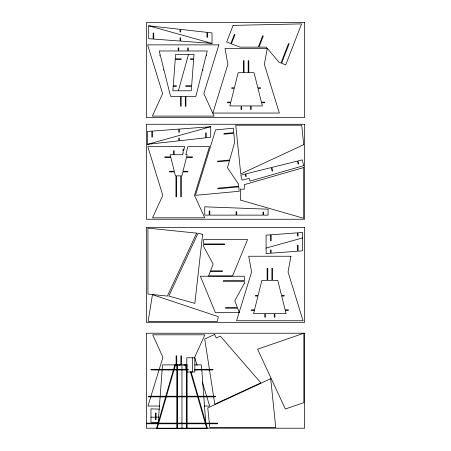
<?xml version="1.0" encoding="UTF-8"?>
<svg xmlns="http://www.w3.org/2000/svg" width="451" height="451" viewBox="0 0 451 451"><rect width="100%" height="100%" fill="white"/><g stroke="black" fill="none" stroke-linecap="round" stroke-linejoin="round"><path stroke-width="0.68" d="M158.149 423.145L160.116 396.863M160.167 396.232L162.135 369.955M162.185 369.324L162.518 364.887L187.058 364.887L187.035 428.208M178.37 90.786L188.518 54.385M175.439 365.056L174.847 364.887L156.598 428.23L157.19 428.371L175.439 365.056L180.186 365.056L179.594 365.13M147.387 144.365L210.707 126.714L210.707 137.239L206.276 137.741L206.276 132.904L205.639 132.904L205.639 137.814L179.363 140.768L179.363 138.169L178.731 138.169L178.731 140.842L152.455 143.796L152.455 143.435L151.818 143.435L151.818 143.869L147.387 144.365L147.387 131.461L151.818 131.128L151.818 137.07L152.455 137.07L152.455 131.083L178.731 129.11L178.731 132.312L179.363 132.312L179.363 129.065L205.639 127.092L205.639 127.554L206.276 127.554L206.276 127.047L210.707 126.714M266.096 248.084L302.503 237.931M157.19 428.371L207.336 428.208L191.01 371.545M194.629 364.887L201.422 364.887L201.755 369.324M187.142 365.056L183.749 365.056L184.341 365.13M194.499 369.324L212.838 369.324L212.838 369.955L194.499 369.955M151.102 369.64L188.005 369.64M194.499 369.64L212.838 369.64M186.787 372.013L194.849 372.013L194.849 357.767L186.787 357.767L186.787 365.231M148.723 396.547L215.212 396.547M159.817 406.047L147.934 406.047L162.946 357.299L152.68 334.811L204.923 334.811L194.657 357.299L197.126 365.31M204.1 406.047L209.67 406.047L202.268 382.008M150.967 417.147L155.403 417.147M156.035 417.147L158.803 417.147M146.35 423.145L217.585 423.145L217.585 423.777L146.35 423.777M146.35 423.461L217.585 423.461M159.372 409.153L150.967 408.837L150.967 422.294L158.397 422.294L158.397 423.45M212.026 43.443L207.595 43.116L207.595 42.603L206.958 42.603L206.958 43.065L180.682 41.097L180.682 37.845L180.05 37.845L180.05 41.047L153.774 39.074L153.774 33.086L153.137 33.086L153.137 39.028L148.706 38.696L148.706 25.792L153.137 26.293L153.137 26.722L153.774 26.722L153.774 26.361L180.05 29.321L180.05 31.987L180.682 31.987L180.682 29.388L206.958 32.348L206.958 37.253L207.595 37.253L207.595 32.416L212.026 32.917L212.026 43.443L148.706 25.792M190.44 371.793L206.744 428.371M201.8 369.955L203.773 396.232M203.818 396.863L205.791 423.145M208.086 369.324L208.086 369.955M200.571 396.232L200.571 396.863M198.215 396.232L198.215 396.863M195.807 369.324L195.807 369.955M192.549 357.767L192.549 372.013M186.72 364.887L186.72 369.324M186.72 369.955L186.72 396.232M186.72 396.863L186.72 423.145M186.72 423.777L186.72 428.208M186.398 364.887L186.398 428.208M185.97 369.324L185.97 369.955M185.727 364.887L185.727 368.867M181.967 364.887L181.967 428.208M181.494 364.893L181.494 355.8L180.862 355.8L180.862 364.893M177.536 364.887L177.536 428.208M177.22 364.887L177.22 369.324M177.22 369.955L177.22 396.232M177.22 396.863L177.22 423.145M177.22 423.777L177.22 428.208M176.905 364.887L176.905 428.208M176.747 364.893L176.747 355.8L176.11 355.8L176.11 364.893M173.477 369.324L173.477 369.955M168.127 369.324L168.127 369.955M165.72 396.232L165.72 396.863M163.369 396.232L163.369 396.863M155.849 369.324L155.849 369.955M173.218 86.361L172.885 90.786L191.275 90.786L191.607 86.355L185.66 86.355L185.66 85.724L191.652 85.724L193.626 59.447L190.423 59.447L190.423 58.81L193.671 58.81L194.003 54.385L175.614 54.385L175.281 58.816L181.229 58.816L181.229 59.447L175.236 59.447L173.263 85.724L176.465 85.724L176.465 86.361L173.218 86.361M202.629 234.413L194.826 303.365L168.837 296.07L198.057 233.128L202.629 234.413M152.461 294.695L148.131 321.343L217.523 321.343L218.284 316.653L152.461 294.695M267.223 48.567L264.342 64.313L279.355 113.06L212.872 113.06L227.885 64.313L225.004 48.567L267.223 48.567M290.934 256.241L288.054 271.987L303.066 320.74L236.583 320.74L251.596 271.987L248.715 256.241L290.934 256.241M202.437 70.187L195.897 96.339L185.925 96.339L185.925 106.222L185.293 106.222L185.293 96.339L181.178 96.339L181.178 106.222L180.541 106.222L180.541 96.339L170.568 96.339L164.034 70.187L163.561 70.187L163.561 69.555L163.876 69.555L160.438 55.8L159.874 55.8L159.874 55.169L160.28 55.169L159.231 50.986L178.168 50.986L178.168 47.924L178.805 47.924L178.805 50.986L187.667 50.986L187.667 47.924L188.298 47.924L188.298 50.986L207.234 50.986L206.192 55.169L206.597 55.169L206.597 55.8L206.034 55.8L202.595 69.555L202.911 69.555L202.911 70.187L202.437 70.187M183.078 153.002L182.644 154.721L174.21 154.721L174.21 150.657L173.579 150.657L173.579 154.721L170.151 154.721L170.692 156.886L164.807 156.886L164.807 157.517L170.85 157.517L174.289 171.273L169.497 171.273L169.497 171.91L174.447 171.91L175.433 175.856L175.952 175.856L175.952 196.839L176.583 196.839L176.583 175.856L180.704 175.856L180.704 196.839L181.336 196.839L181.336 175.856L181.854 175.856L182.841 171.91L187.791 171.91L187.791 171.273L182.999 171.273L186.438 157.517L192.481 157.517L192.481 156.886L186.596 156.886L187.137 154.721L185.812 154.721L187.847 146.586L209.512 146.586L194.499 195.334L204.765 217.822L152.523 217.822L162.788 195.334L147.776 146.586L184.679 146.586L183.709 150.465L183.709 149.163L183.078 149.163L183.078 153.002M230.658 102.766L229.869 105.94L241.048 105.94L241.048 109.497L241.68 109.497L241.68 105.94L250.547 105.94L250.547 109.497L251.179 109.497L251.179 105.94L262.364 105.94L261.569 102.766L264.714 102.766L264.714 102.129L261.411 102.129L257.972 88.373L260.526 88.373L260.526 87.742L257.814 87.742L254.048 72.696L248.805 72.696L248.805 60.631L248.174 60.631L248.174 72.696L244.059 72.696L244.059 60.631L243.422 60.631L243.422 72.696L238.179 72.696L234.419 87.742L231.707 87.742L231.707 88.373L234.261 88.373L230.822 102.129L227.513 102.129L227.513 102.766L230.658 102.766M254.37 310.44L253.575 313.614L264.76 313.614L264.76 317.177L265.391 317.177L265.391 313.614L274.253 313.614L274.253 317.177L274.89 317.177L274.89 313.614L286.069 313.614L285.274 310.44L288.426 310.44L288.426 309.809L285.117 309.809L281.678 296.053L284.231 296.053L284.231 295.416L281.52 295.416L277.76 280.37L272.517 280.37L272.517 268.306L271.88 268.306L271.88 280.37L267.764 280.37L267.764 268.306L267.133 268.306L267.133 280.37L261.884 280.37L258.124 295.416L255.413 295.416L255.413 296.053L257.966 296.053L254.527 309.809L251.224 309.809L251.224 310.44L254.37 310.44M229.463 160.703L227.467 167.727L238.528 184.188L238.72 186.235L217.827 188.174L217.884 188.806L238.776 186.866L239.188 191.28L195.446 195.334L215.606 129.877L233.342 128.231L233.753 132.645L223.91 133.558L223.967 134.189L233.81 133.276L234.655 142.415L229.644 160.049L217.512 161.176L217.568 161.808L229.463 160.703M218.853 44.869L203.841 93.616L214.101 116.104L152.365 116.104L162.631 93.616L147.618 44.869L218.853 44.869M233.105 25.391L226.678 41.999L230.811 43.6L234.379 34.383L234.971 34.609L231.402 43.826L239.966 47.141L258.299 47.141L262.696 35.776L263.288 36.007L258.975 47.141L266.276 47.141L279.084 62.289L281.007 63.027L288.578 43.459L289.17 43.691L281.593 63.258L285.725 64.859L301.584 23.892L233.105 25.391M210.284 271.491L208.571 275.922L232.581 275.922L247.599 239.515L203.666 239.515L203.666 243.946L224.654 243.946L224.654 244.583L203.666 244.583L203.666 246.641L213.165 264.049L210.532 270.859L222.473 270.859L222.473 271.491L210.284 271.491M196.63 233.128L167.411 296.07L147.934 294.069L147.934 228.133L196.63 233.128M244.29 283.363L234.791 300.772L237.423 307.582L225.483 307.582L225.483 308.213L237.671 308.213L239.385 312.644L215.375 312.644L200.362 276.238L244.29 276.238L244.29 280.669L223.301 280.669L223.301 281.306L244.29 281.306L244.29 283.363M303.698 144.698L240.755 173.911L235.76 125.22L301.702 125.22L303.698 144.698M270.718 378.722L207.776 407.941L209.777 427.418L275.713 427.418L270.718 378.722M214.62 334.433L204.748 339L214.789 404.169L260.841 382.865L220.37 336.13L216.283 338.024L214.62 334.433M303.856 333.227L257.583 349.204L285.348 409.012L303.856 402.625L303.856 333.227M303.698 165.652L249.95 181.133L249.256 178.331L242.046 180.112L240.811 175.123L245.113 174.052L245.733 176.55L246.347 176.397L245.727 173.9L271.231 167.58L272.088 171.042L272.703 170.89L271.846 167.428L297.356 161.108L298.088 164.079L298.703 163.927L297.97 160.956L302.271 159.891L303.698 165.652M303.698 167.558L244.295 184.662L244.295 189.172L240.338 189.172L240.338 200.052L303.698 218.295L303.698 167.558M270.532 234.847L266.096 235.174L266.096 253.563L270.527 253.236L270.527 249.984L271.158 249.984L271.158 253.186L297.435 251.218L297.435 245.226L298.072 245.226L298.072 251.168L302.503 250.835L302.503 232.445L298.072 232.778L298.072 236.031L297.44 236.031L297.44 232.829L271.164 234.796L271.164 240.789L270.532 240.789L270.532 234.847M304.65 22.55L146.35 22.55L146.35 117.531L304.65 117.531L304.65 22.55M304.65 124.267L146.35 124.267L146.35 219.248L304.65 219.248L304.65 124.267M209.828 211.062L209.196 211.062L209.196 215.127L204.765 215.127L204.765 206.817L268.08 209.191L268.08 215.127L263.649 215.127L263.649 212.071L263.018 212.071L263.018 215.127L236.741 215.127L236.741 211.57L236.104 211.57L236.104 215.127L209.828 215.127L209.828 211.062M304.65 227.343L146.35 227.343L146.35 322.318L304.65 322.318L304.65 227.343M304.65 333.227L146.35 333.227L146.35 428.208L304.65 428.208L304.65 333.227M188.005 369.324L151.102 369.324L151.102 369.955L188.005 369.955L188.005 369.324M215.212 396.232L148.723 396.232L148.723 396.863L215.212 396.863L215.212 396.232M156.035 413.082L155.403 413.082L155.403 419.723L156.035 419.723L156.035 413.082"/></g></svg>
